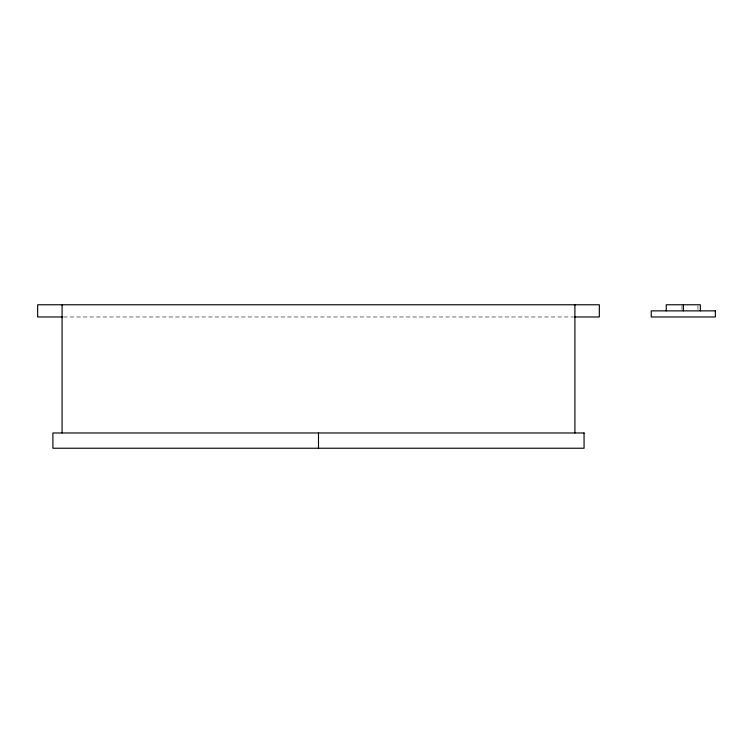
<?xml version="1.0" encoding="UTF-8"?>
<svg xmlns="http://www.w3.org/2000/svg" width="753" height="753" viewBox="0 0 753 753"><rect width="100%" height="100%" fill="white"/><g stroke="black" fill="none" stroke-linecap="round" stroke-linejoin="round"><path stroke-width="0.56" stroke-dasharray="3.77 2.82" d="M63.506 316.975L573.475 316.975M697.946 305.784L697.946 309.85M681.964 305.784L681.964 309.85"/><path stroke-width="1.13" d="M62.33 316.975L37.65 316.975L37.65 304.767L599.332 304.767L599.332 316.975L574.652 316.975M700.328 310.867L700.328 304.767L666.254 304.767L666.254 310.867M683.376 304.767L683.376 310.867M574.906 304.767L574.906 432.975M318.491 432.975L318.491 448.233M62.075 304.767L62.075 432.975M715.35 310.867L651.241 310.867L651.241 316.975L715.35 316.975L715.35 310.867M584.064 432.975L52.917 432.975L52.917 448.233L584.064 448.233L584.064 432.975"/></g></svg>
